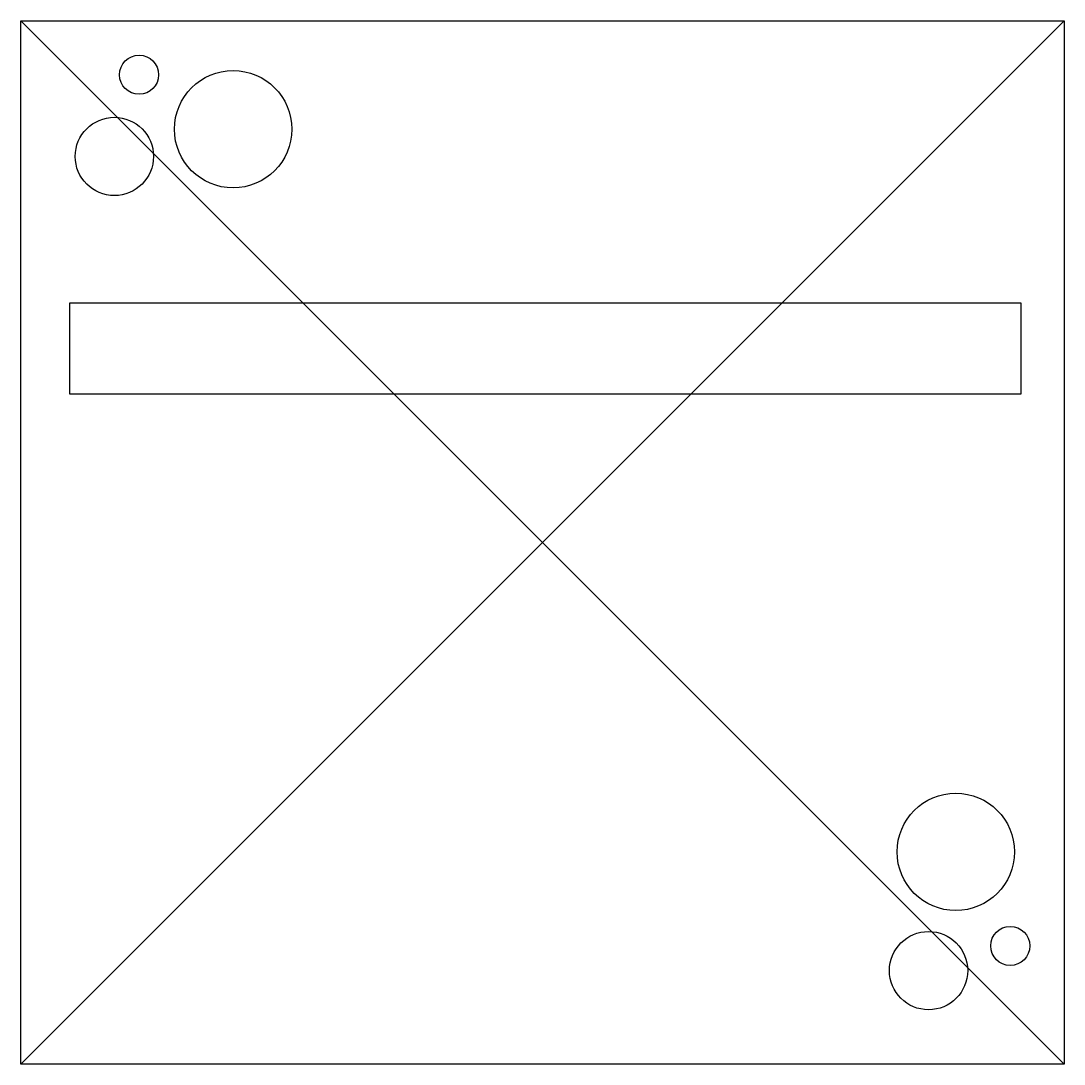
# Model space of a CAD drawing. Header units: millimetres. Extents: x -40 to 40, y -40 to 40.
import ezdxf

# ---------------------------------------------------------------- set-up
doc = ezdxf.new("R2010")
doc.units = ezdxf.units.MM
doc.layers.get('0').update_dxf_attribs({"linetype": 'CONTINUOUS'})

msp = doc.modelspace()

# ---------------------------------------------------------------- linework, layer by layer
for p, q in [((-40, -40), (-40, 40)), ((-40, 40), (40, 40)), ((40, -40), (-40, 40)), ((-40, -40), (40, 40)), ((40, 40), (40, -40)), ((40, -40), (-40, -40))]:
    msp.add_line(p, q)
msp.add_lwpolyline([(36.675, 11.387), (-36.247, 11.387), (-36.247, 18.387), (36.675, 18.387)], close=True)
for centre, radius in [((-30.934, 35.868), 1.5), ((-23.722, 31.693), 4.5), ((-32.831, 29.605), 3), ((31.693, -23.722), 4.5), ((35.868, -30.934), 1.5), ((29.605, -32.831), 3)]:
    msp.add_circle(centre, radius)

doc.saveas('drawing.dxf')
